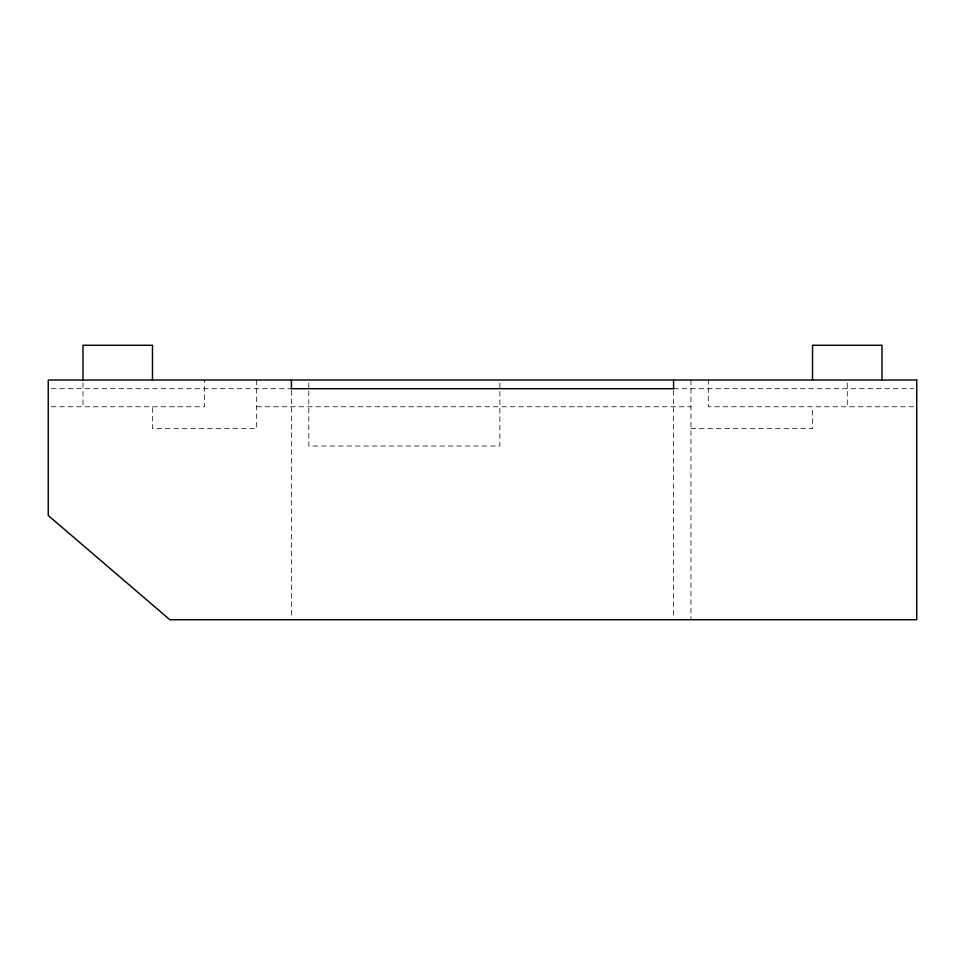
<?xml version="1.0" encoding="UTF-8"?>
<svg xmlns="http://www.w3.org/2000/svg" width="965" height="965" viewBox="0 0 965 965"><rect width="100%" height="100%" fill="white"/><g stroke="black" fill="none" stroke-linecap="round" stroke-linejoin="round"><path stroke-width="0.72" stroke-dasharray="4.83 3.62" d="M51.254 388.702L291.43 388.702M673.57 388.702L913.746 388.702M51.145 406.772L204.58 406.772L204.58 380.017M256.69 406.772L690.94 406.772M913.795 406.772L708.31 406.772L708.31 380.017M690.94 428.653L812.53 428.653L812.53 406.772M847.27 382.984L847.27 406.772M690.94 380.017L690.94 619.723M673.57 390.572L673.57 618.215M499.87 382.984L499.87 446.023L308.8 446.023L308.8 382.984M291.43 390.572L291.43 618.215M256.69 380.017L256.69 428.653L152.47 428.653L152.47 406.772M82.99 382.984L82.99 406.772"/><path stroke-width="1.45" d="M291.008 388.702L673.992 388.702M882.01 380.017L882.01 345.277L812.53 345.277L812.53 380.017M673.57 380.017L673.57 388.702M291.43 380.017L291.43 388.702M152.47 380.017L152.47 345.277L82.99 345.277L82.99 380.017M916.75 380.017L48.25 380.017L48.25 515.503L169.84 619.723L916.75 619.723L916.75 380.017"/></g></svg>
